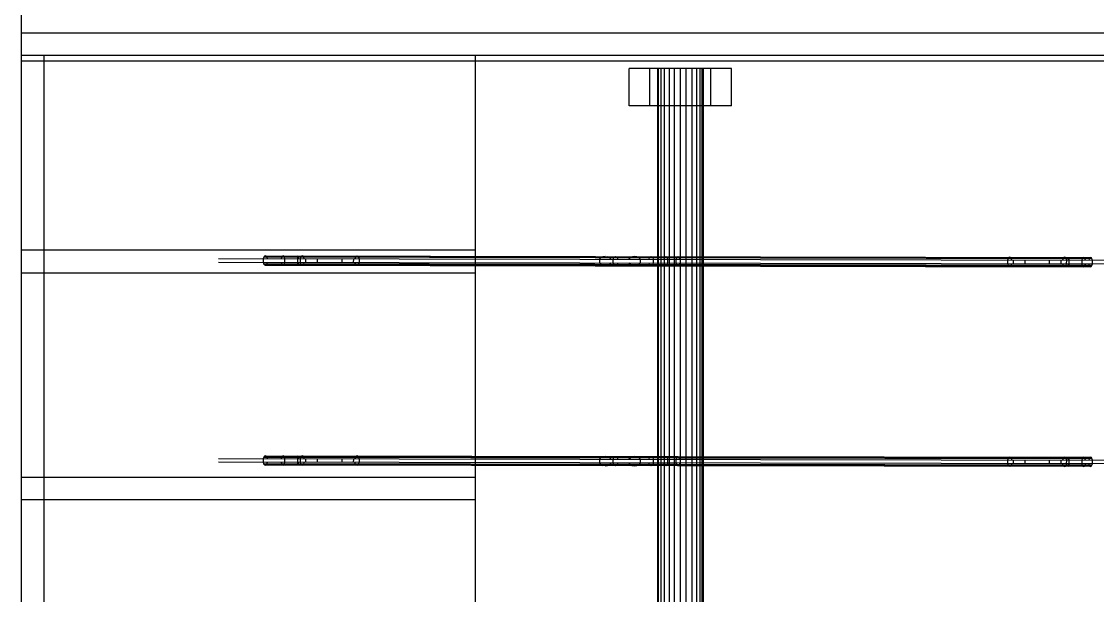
# Model space of a CAD drawing. Header units: inches. Extents: x 0 to 54693, y 0 to 31146.
# Drawn here: x 50653.2 to 51127.7, y 15095.4 to 15348.2 of the extents above; entities that cross this region are included whole.
import ezdxf

# ---------------------------------------------------------------- set-up
doc = ezdxf.new("R2010")
doc.units = ezdxf.units.IN
doc.header["$MEASUREMENT"] = 0
doc.layers.add('Added', color=3, linetype='Continuous')

msp = doc.modelspace()

# ---------------------------------------------------------------- linework, layer by layer
at = {"layer": 'Added', "linetype": 'Continuous', "lineweight": -2, "ltscale": 0.18}
for p, q in [((50653.23, 13843.54), (50653.23, 18243.35)), ((50653.23, 15343.24), (51253.23, 15343.24)), ((51253.23, 15333.24), (50653.23, 15333.24)), ((51234.23, 15330.82), (50653.23, 15330.82)), ((50663.23, 14353.54), (50663.23, 15333.24)), ((50853.23, 15333.24), (50853.23, 14353.54)), ((50966.23, 15327.61), (50921.23, 15327.61)), ((50921.23, 15311.17), (50921.23, 15327.61)), ((50930.23, 15311.17), (50930.23, 15327.61)), ((50934.07, 15327.61), (50933.73, 15327.61)), ((50933.73, 15327.61), (50933.73, 14373.47)), ((50934.07, 14373.47), (50934.07, 15327.61)), ((50935.07, 15327.61), (50935.07, 14373.47)), ((50936.66, 15327.61), (50936.66, 14373.47)), ((50938.73, 15327.61), (50938.73, 14373.47)), ((50941.14, 14373.47), (50941.14, 15327.61)), ((50943.73, 14373.47), (50943.73, 15327.61)), ((50946.32, 14373.47), (50946.32, 15327.61)), ((50948.73, 15327.61), (50948.73, 14373.47)), ((50950.8, 15327.61), (50950.8, 14373.47)), ((50952.39, 15327.61), (50952.39, 14373.47)), ((50953.39, 14373.47), (50953.39, 15327.61)), ((50953.73, 15327.61), (50953.73, 14373.47)), ((50957.23, 15311.17), (50957.23, 15327.61)), ((50966.23, 15311.17), (50966.23, 15327.61)), ((50966.23, 15311.17), (50921.23, 15311.17)), ((50853.23, 15247.51), (50653.23, 15247.51)), ((50740.09, 15243.83), (51150.07, 15243.06)), ((50759.77, 15243.79), (50759.76, 15242.15)), ((50760.02, 15244.44), (50759.77, 15243.79)), ((50760.36, 15244.87), (50760.02, 15244.44)), ((51125.23, 15243.76), (50760.02, 15244.44)), ((50760.75, 15245.02), (50760.36, 15244.87)), ((50760.36, 15244.87), (51124.96, 15244.19)), ((50761.13, 15244.87), (50760.75, 15245.02)), ((50760.75, 15245.02), (51124.64, 15244.34)), ((50761.47, 15244.44), (50761.13, 15244.87)), ((50761.71, 15243.79), (50761.47, 15244.44)), ((50767.97, 15244.43), (50767.76, 15243.78)), ((50768.25, 15244.86), (50767.97, 15244.43)), ((50768.58, 15245.01), (50768.25, 15244.86)), ((50768.9, 15244.86), (50768.58, 15245.01)), ((50769.18, 15244.43), (50768.9, 15244.86)), ((50769.38, 15243.77), (50769.18, 15244.43)), ((50769.38, 15242.13), (50769.38, 15243.77)), ((50775.07, 15242.12), (50775.08, 15243.76)), ((50775.08, 15243.76), (50775.1, 15244.42)), ((50775.1, 15244.42), (50775.13, 15244.85)), ((50775.13, 15244.85), (50775.17, 15245)), ((50775.17, 15245), (50775.2, 15244.85)), ((50775.2, 15244.85), (50775.23, 15244.42)), ((50775.23, 15244.42), (50775.24, 15243.76)), ((50776.08, 15243.76), (50776.07, 15242.12)), ((50776.31, 15244.41), (50776.08, 15243.76)), ((50776.63, 15244.84), (50776.31, 15244.41)), ((50776.99, 15244.99), (50776.63, 15244.84)), ((50777.35, 15244.84), (50776.99, 15244.99)), ((50777.67, 15244.41), (50777.35, 15244.84)), ((50777.89, 15243.76), (50777.67, 15244.41)), ((50778.61, 15242.11), (50778.61, 15243.76)), ((50783.58, 15243.75), (50783.57, 15242.1)), ((50794.57, 15242.08), (50794.58, 15243.73)), ((50799.54, 15243.72), (50799.53, 15242.07)), ((50800.5, 15244.37), (50800.27, 15243.71)), ((50800.5, 15244.37), (50800.82, 15244.8)), ((50800.82, 15244.8), (50800.5, 15244.37)), ((50800.82, 15244.8), (50801.18, 15244.95)), ((50801.18, 15244.95), (50801.54, 15244.8)), ((50801.85, 15244.37), (50801.54, 15244.8)), ((50801.85, 15244.37), (50802.08, 15243.71)), ((50802.08, 15243.71), (50802.07, 15242.07)), ((50908.08, 15243.51), (50908.71, 15244.17)), ((50908.71, 15244.17), (50909.59, 15244.59)), ((50910.58, 15244.74), (50909.59, 15244.59)), ((50910.58, 15244.74), (50911.58, 15244.59)), ((50912.45, 15244.16), (50911.58, 15244.59)), ((50912.45, 15244.16), (50913.08, 15243.5)), ((50914.12, 15243.5), (50914.38, 15244.16)), ((50914.38, 15244.16), (50914.74, 15244.58)), ((50914.74, 15244.58), (50915.15, 15244.73)), ((50915.15, 15244.73), (50915.56, 15244.58)), ((50915.56, 15244.58), (50915.91, 15244.15)), ((50915.91, 15244.15), (50916.16, 15243.5)), ((50921.71, 15244.14), (50921.08, 15243.49)), ((50922.59, 15244.57), (50921.71, 15244.14)), ((50921.71, 15244.14), (50922.59, 15244.57)), ((50923.58, 15244.72), (50922.59, 15244.57)), ((50924.58, 15244.57), (50923.58, 15244.72)), ((50924.58, 15244.57), (50925.45, 15244.13)), ((50925.45, 15244.13), (50926.08, 15243.48)), ((50929.97, 15243.47), (50930.2, 15244.13)), ((50930.2, 15244.13), (50930.52, 15244.55)), ((50930.52, 15244.55), (50930.88, 15244.7)), ((50930.88, 15244.7), (50931.24, 15244.55)), ((50931.24, 15244.55), (50931.55, 15244.12)), ((50931.55, 15244.12), (50931.78, 15243.47)), ((50936.55, 15243.46), (50936.75, 15244.11)), ((50936.75, 15244.11), (50937.03, 15244.54)), ((50937.03, 15244.54), (50937.35, 15244.69)), ((50937.35, 15244.69), (50937.67, 15244.54)), ((50937.67, 15244.54), (50937.94, 15244.11)), ((50937.94, 15244.11), (50938.14, 15243.46)), ((50941.93, 15243.45), (50942.12, 15244.1)), ((50942.12, 15244.1), (50942.39, 15244.53)), ((50942.39, 15244.53), (50942.69, 15244.68)), ((50942.69, 15244.68), (50942.99, 15244.53)), ((50942.99, 15244.53), (50943.25, 15244.1)), ((50943.25, 15244.1), (50943.44, 15243.45)), ((51088.08, 15243.18), (51088.31, 15243.83)), ((51088.31, 15243.83), (51088.08, 15243.18)), ((51088.31, 15243.83), (51088.63, 15244.26)), ((51088.63, 15244.26), (51088.31, 15243.83)), ((51088.99, 15244.41), (51088.63, 15244.26)), ((51089.35, 15244.26), (51088.99, 15244.41)), ((51089.66, 15243.83), (51089.35, 15244.26)), ((51089.89, 15243.17), (51089.66, 15243.83)), ((51112.5, 15243.78), (51112.27, 15243.13)), ((51112.82, 15244.21), (51112.5, 15243.78)), ((51113.18, 15244.36), (51112.82, 15244.21)), ((51113.54, 15244.21), (51113.18, 15244.36)), ((51113.85, 15243.78), (51113.54, 15244.21)), ((51114.08, 15243.13), (51113.85, 15243.78)), ((51114.91, 15243.12), (51114.94, 15243.78)), ((51114.94, 15243.78), (51114.97, 15244.21)), ((51114.97, 15244.21), (51115, 15244.36)), ((51115, 15244.36), (51115.03, 15244.21)), ((51115.03, 15244.21), (51115.06, 15243.78)), ((51115.06, 15243.78), (51115.08, 15243.12)), ((51120.97, 15243.77), (51120.77, 15243.11)), ((51121.25, 15244.2), (51120.97, 15243.77)), ((51121.57, 15244.35), (51121.25, 15244.2)), ((51121.89, 15244.2), (51121.57, 15244.35)), ((51122.16, 15243.77), (51121.89, 15244.2)), ((51122.36, 15243.11), (51122.16, 15243.77)), ((51124.05, 15243.76), (51123.85, 15243.11)), ((51124.33, 15244.19), (51124.05, 15243.76)), ((51124.64, 15244.34), (51124.33, 15244.19)), ((51124.96, 15244.19), (51124.64, 15244.34)), ((51125.23, 15243.76), (51124.96, 15244.19)), ((51125.43, 15243.11), (51125.23, 15243.76)), ((50740.08, 15242.18), (51150.06, 15241.41)), ((50759.76, 15242.15), (50760, 15241.49)), ((51125.22, 15240.81), (50760, 15241.49)), ((50760, 15241.49), (50760.34, 15241.06)), ((51124.94, 15240.38), (50760.34, 15241.06)), ((50760.34, 15241.06), (50760.72, 15240.91)), ((50760.72, 15240.91), (50761.11, 15241.06)), ((50760.72, 15240.91), (51124.62, 15240.23)), ((50761.11, 15241.06), (50761.45, 15241.49)), ((50761.45, 15241.49), (50761.7, 15242.14)), ((50767.75, 15242.13), (50767.95, 15241.48)), ((50767.95, 15241.48), (50768.23, 15241.05)), ((50768.23, 15241.05), (50768.56, 15240.9)), ((50768.56, 15240.9), (50768.88, 15241.04)), ((50768.88, 15241.04), (50769.17, 15241.47)), ((50769.17, 15241.47), (50769.38, 15242.13)), ((50775.09, 15241.46), (50775.07, 15242.12)), ((50775.11, 15241.03), (50775.09, 15241.46)), ((50775.15, 15240.88), (50775.11, 15241.03)), ((50775.18, 15241.03), (50775.15, 15240.88)), ((50775.21, 15241.46), (50775.18, 15241.03)), ((50775.23, 15242.12), (50775.21, 15241.46)), ((50776.07, 15242.12), (50776.3, 15241.46)), ((50776.3, 15241.46), (50776.61, 15241.03)), ((50776.61, 15241.03), (50776.97, 15240.88)), ((50776.97, 15240.88), (50777.33, 15241.03)), ((50777.33, 15241.03), (50777.65, 15241.46)), ((50777.65, 15241.46), (50777.88, 15242.11)), ((50800.26, 15242.07), (50800.48, 15241.41)), ((50800.8, 15240.98), (50800.48, 15241.41)), ((50800.8, 15240.98), (50801.16, 15240.83)), ((50801.16, 15240.83), (50801.52, 15240.98)), ((50801.84, 15241.41), (50801.52, 15240.98)), ((50801.84, 15241.41), (50802.07, 15242.07)), ((50908.08, 15243.51), (50908.07, 15241.87)), ((50908.07, 15241.87), (50908.7, 15241.21)), ((50908.7, 15241.21), (50909.56, 15240.78)), ((50910.56, 15240.63), (50909.56, 15240.78)), ((50910.56, 15240.63), (50911.56, 15240.78)), ((50911.56, 15240.78), (50912.44, 15241.21)), ((50913.07, 15241.86), (50912.44, 15241.21)), ((50914.11, 15241.86), (50914.12, 15243.5)), ((50914.37, 15241.2), (50914.11, 15241.86)), ((50914.72, 15240.77), (50914.37, 15241.2)), ((50915.13, 15240.62), (50914.72, 15240.77)), ((50915.53, 15240.77), (50915.13, 15240.62)), ((50915.89, 15241.2), (50915.53, 15240.77)), ((50916.15, 15241.85), (50915.89, 15241.2)), ((50921.07, 15241.84), (50921.26, 15241.84)), ((50921.7, 15241.19), (50921.07, 15241.84)), ((50922.56, 15240.76), (50921.7, 15241.19)), ((50923.56, 15240.61), (50922.56, 15240.76)), ((50923.56, 15240.61), (50924.56, 15240.75)), ((50924.56, 15240.75), (50925.44, 15241.18)), ((50925.44, 15241.18), (50926.07, 15241.83)), ((50926.08, 15243.48), (50926.07, 15241.83)), ((50930.18, 15241.17), (50929.96, 15241.83)), ((50930.5, 15240.74), (50930.18, 15241.17)), ((50930.86, 15240.59), (50930.5, 15240.74)), ((50931.22, 15240.74), (50930.86, 15240.59)), ((50931.54, 15241.17), (50931.22, 15240.74)), ((50931.77, 15241.82), (50931.54, 15241.17)), ((50931.78, 15243.47), (50931.77, 15241.82)), ((50936.74, 15241.16), (50936.54, 15241.81)), ((50937.01, 15240.73), (50936.74, 15241.16)), ((50937.33, 15240.58), (50937.01, 15240.73)), ((50937.65, 15240.73), (50937.33, 15240.58)), ((50937.93, 15241.16), (50937.65, 15240.73)), ((50938.13, 15241.81), (50937.93, 15241.16)), ((50938.14, 15243.46), (50938.13, 15241.81)), ((50941.92, 15241.8), (50941.93, 15243.45)), ((50942.11, 15241.15), (50941.92, 15241.8)), ((50942.37, 15240.72), (50942.11, 15241.15)), ((50942.67, 15240.57), (50942.37, 15240.72)), ((50942.97, 15240.72), (50942.67, 15240.57)), ((50943.24, 15241.15), (50942.97, 15240.72)), ((50943.43, 15241.8), (50943.24, 15241.15)), ((51088.07, 15241.53), (51088.08, 15243.18)), ((51088.07, 15241.53), (51088.29, 15240.88)), ((51088.29, 15240.88), (51088.61, 15240.45)), ((51088.61, 15240.45), (51088.97, 15240.3)), ((51089.33, 15240.44), (51088.97, 15240.3)), ((51089.65, 15240.87), (51089.33, 15240.44)), ((51089.65, 15240.87), (51089.88, 15241.53)), ((51090.6, 15241.53), (51090.61, 15243.17)), ((51095.58, 15243.16), (51095.57, 15241.52)), ((51106.57, 15241.5), (51106.58, 15243.14)), ((51111.54, 15243.13), (51111.53, 15241.49)), ((51112.26, 15241.48), (51112.48, 15240.83)), ((51112.48, 15240.83), (51112.8, 15240.4)), ((51112.8, 15240.4), (51113.16, 15240.25)), ((51113.16, 15240.25), (51113.52, 15240.4)), ((51113.52, 15240.4), (51113.84, 15240.83)), ((51113.84, 15240.83), (51114.07, 15241.48)), ((51114.07, 15241.48), (51114.08, 15243.13)), ((51114.92, 15240.83), (51114.91, 15241.48)), ((51114.95, 15240.4), (51114.92, 15240.83)), ((51114.98, 15240.25), (51114.95, 15240.4)), ((51115.01, 15240.4), (51114.98, 15240.25)), ((51115.04, 15240.83), (51115.01, 15240.4)), ((51115.07, 15241.48), (51115.04, 15240.83)), ((51115.08, 15243.12), (51115.07, 15241.48)), ((51120.77, 15243.11), (51120.76, 15241.47)), ((51120.76, 15241.47), (51120.96, 15240.81)), ((51120.96, 15240.81), (51121.23, 15240.38)), ((51121.23, 15240.38), (51121.55, 15240.23)), ((51121.55, 15240.23), (51121.87, 15240.38)), ((51121.87, 15240.38), (51122.14, 15240.81)), ((51122.14, 15240.81), (51122.35, 15241.47)), ((51123.84, 15241.46), (51124.03, 15240.81)), ((51124.03, 15240.81), (51124.31, 15240.38)), ((51124.31, 15240.38), (51124.62, 15240.23)), ((51124.62, 15240.23), (51124.94, 15240.38)), ((51124.94, 15240.38), (51125.22, 15240.81)), ((51125.22, 15240.81), (51125.42, 15241.46)), ((51125.42, 15241.46), (51125.43, 15243.11)), ((50653.23, 15237.51), (50853.23, 15237.51)), ((51150.06, 15153.33), (50740.08, 15154.09)), ((50740.09, 15155.74), (51150.07, 15154.97)), ((50759.77, 15155.7), (50759.76, 15154.06)), ((50759.76, 15154.06), (50760, 15153.4)), ((50760.02, 15156.36), (50759.77, 15155.7)), ((50760.36, 15156.79), (50760.02, 15156.36)), ((50760.02, 15156.36), (51125.23, 15155.67)), ((50760.75, 15156.93), (50760.36, 15156.79)), ((50760.36, 15156.79), (51124.96, 15156.1)), ((50761.13, 15156.78), (50760.75, 15156.93)), ((50760.75, 15156.93), (51124.64, 15156.25)), ((50761.47, 15156.35), (50761.13, 15156.78)), ((50761.45, 15153.4), (50761.7, 15154.05)), ((50761.71, 15155.7), (50761.47, 15156.35)), ((50767.75, 15154.04), (50767.95, 15153.39)), ((50767.97, 15156.34), (50767.76, 15155.69)), ((50768.25, 15156.77), (50767.97, 15156.34)), ((50768.58, 15156.92), (50768.25, 15156.77)), ((50768.9, 15156.77), (50768.58, 15156.92)), ((50769.18, 15156.34), (50768.9, 15156.77)), ((50769.17, 15153.39), (50769.38, 15154.04)), ((50769.38, 15155.68), (50769.18, 15156.34)), ((50769.38, 15154.04), (50769.38, 15155.68)), ((50775.07, 15154.03), (50775.08, 15155.67)), ((50775.09, 15153.37), (50775.07, 15154.03)), ((50775.08, 15155.67), (50775.1, 15156.33)), ((50775.1, 15156.33), (50775.13, 15156.76)), ((50775.13, 15156.76), (50775.17, 15156.91)), ((50775.17, 15156.91), (50775.2, 15156.76)), ((50775.2, 15156.76), (50775.23, 15156.33)), ((50775.23, 15154.03), (50775.21, 15153.37)), ((50775.23, 15156.33), (50775.24, 15155.67)), ((50776.08, 15155.67), (50776.07, 15154.03)), ((50776.07, 15154.03), (50776.3, 15153.37)), ((50776.31, 15156.33), (50776.08, 15155.67)), ((50776.63, 15156.75), (50776.31, 15156.33)), ((50776.99, 15156.9), (50776.63, 15156.75)), ((50777.35, 15156.75), (50776.99, 15156.9)), ((50777.67, 15156.32), (50777.35, 15156.75)), ((50777.65, 15153.37), (50777.88, 15154.02)), ((50777.89, 15155.67), (50777.67, 15156.32)), ((50778.61, 15154.02), (50778.61, 15155.67)), ((50783.58, 15155.66), (50783.57, 15154.01)), ((50794.57, 15153.99), (50794.58, 15155.64)), ((50799.54, 15155.63), (50799.53, 15153.98)), ((50800.48, 15153.33), (50800.26, 15153.98)), ((50800.27, 15155.63), (50800.5, 15156.28)), ((50800.5, 15156.28), (50800.27, 15155.63)), ((50800.5, 15156.28), (50800.82, 15156.71)), ((50800.82, 15156.71), (50800.5, 15156.28)), ((50801.18, 15156.86), (50800.82, 15156.71)), ((50801.54, 15156.71), (50801.18, 15156.86)), ((50801.54, 15156.71), (50801.85, 15156.28)), ((50801.84, 15153.32), (50802.07, 15153.98)), ((50801.85, 15156.28), (50802.08, 15155.62)), ((50802.08, 15155.62), (50802.07, 15153.98)), ((50908.08, 15155.42), (50908.07, 15153.78)), ((50908.07, 15153.78), (50908.7, 15153.12)), ((50908.71, 15156.08), (50908.08, 15155.42)), ((50908.71, 15156.08), (50909.59, 15156.51)), ((50910.58, 15156.65), (50909.59, 15156.51)), ((50910.58, 15156.65), (50911.58, 15156.5)), ((50912.45, 15156.07), (50911.58, 15156.5)), ((50913.07, 15153.77), (50912.44, 15153.12)), ((50912.45, 15156.07), (50913.08, 15155.42)), ((50914.11, 15153.77), (50914.12, 15155.41)), ((50914.37, 15153.11), (50914.11, 15153.77)), ((50914.12, 15155.41), (50914.38, 15156.07)), ((50914.38, 15156.07), (50914.74, 15156.5)), ((50914.74, 15156.5), (50915.15, 15156.64)), ((50915.15, 15156.64), (50915.56, 15156.49)), ((50915.56, 15156.49), (50915.91, 15156.06)), ((50916.15, 15153.76), (50915.89, 15153.11)), ((50915.91, 15156.06), (50916.16, 15155.41)), ((50921.7, 15153.1), (50921.07, 15153.76)), ((50921.08, 15155.4), (50921.71, 15156.05)), ((50921.71, 15156.05), (50922.59, 15156.48)), ((50923.58, 15156.63), (50922.59, 15156.48)), ((50924.58, 15156.48), (50923.58, 15156.63)), ((50924.58, 15156.48), (50925.45, 15156.05)), ((50926.07, 15153.75), (50925.44, 15153.09)), ((50925.45, 15156.05), (50926.08, 15155.39)), ((50926.08, 15155.39), (50926.07, 15153.75)), ((50930.18, 15153.08), (50929.96, 15153.74)), ((50929.97, 15155.38), (50930.2, 15156.04)), ((50930.2, 15156.04), (50930.52, 15156.47)), ((50930.52, 15156.47), (50930.88, 15156.62)), ((50930.88, 15156.62), (50931.24, 15156.47)), ((50931.24, 15156.47), (50931.55, 15156.03)), ((50931.77, 15153.74), (50931.54, 15153.08)), ((50931.55, 15156.03), (50931.78, 15155.38)), ((50931.78, 15155.38), (50931.77, 15153.74)), ((50936.74, 15153.07), (50936.54, 15153.73)), ((50936.55, 15155.37), (50936.75, 15156.03)), ((50936.75, 15156.03), (50937.03, 15156.45)), ((50937.03, 15156.45), (50937.35, 15156.6)), ((50937.35, 15156.6), (50937.67, 15156.45)), ((50937.67, 15156.45), (50937.94, 15156.02)), ((50938.13, 15153.72), (50937.93, 15153.07)), ((50937.94, 15156.02), (50938.14, 15155.37)), ((50938.14, 15155.37), (50938.13, 15153.72)), ((50941.92, 15153.72), (50941.93, 15155.36)), ((50942.11, 15153.06), (50941.92, 15153.72)), ((50941.93, 15155.36), (50942.12, 15156.02)), ((50942.12, 15156.02), (50942.39, 15156.44)), ((50942.39, 15156.44), (50942.69, 15156.59)), ((50942.69, 15156.59), (50942.99, 15156.44)), ((50942.99, 15156.44), (50943.25, 15156.01)), ((50943.43, 15153.71), (50943.24, 15153.06)), ((50943.25, 15156.01), (50943.44, 15155.36)), ((51088.07, 15153.44), (51088.08, 15155.09)), ((51088.07, 15153.44), (51088.29, 15152.79)), ((51088.08, 15155.09), (51088.31, 15155.74)), ((51088.31, 15155.74), (51088.08, 15155.09)), ((51088.31, 15155.74), (51088.63, 15156.17)), ((51088.63, 15156.17), (51088.31, 15155.74)), ((51088.99, 15156.32), (51088.63, 15156.17)), ((51089.35, 15156.17), (51088.99, 15156.32)), ((51089.66, 15155.74), (51089.35, 15156.17)), ((51089.88, 15153.44), (51089.65, 15152.78)), ((51089.65, 15152.78), (51089.88, 15153.44)), ((51089.66, 15155.74), (51089.89, 15155.08)), ((51090.6, 15153.44), (51090.61, 15155.08)), ((51095.58, 15155.07), (51095.57, 15153.43)), ((51106.57, 15153.41), (51106.58, 15155.05)), ((51111.54, 15155.04), (51111.53, 15153.4)), ((51112.5, 15155.7), (51112.27, 15155.04)), ((51112.82, 15156.12), (51112.5, 15155.7)), ((51113.18, 15156.27), (51112.82, 15156.12)), ((51113.54, 15156.12), (51113.18, 15156.27)), ((51113.85, 15155.69), (51113.54, 15156.12)), ((51114.08, 15155.04), (51113.85, 15155.69)), ((51114.07, 15153.39), (51114.08, 15155.04)), ((51114.91, 15155.04), (51114.94, 15155.69)), ((51114.94, 15155.69), (51114.97, 15156.12)), ((51114.97, 15156.12), (51115, 15156.27)), ((51115, 15156.27), (51115.03, 15156.12)), ((51115.03, 15156.12), (51115.06, 15155.69)), ((51115.06, 15155.69), (51115.08, 15155.04)), ((51115.08, 15155.04), (51115.07, 15153.39)), ((51120.77, 15155.03), (51120.76, 15153.38)), ((51120.97, 15155.68), (51120.77, 15155.03)), ((51121.25, 15156.11), (51120.97, 15155.68)), ((51121.57, 15156.26), (51121.25, 15156.11)), ((51121.89, 15156.11), (51121.57, 15156.26)), ((51122.16, 15155.68), (51121.89, 15156.11)), ((51122.36, 15155.02), (51122.16, 15155.68)), ((51124.05, 15155.67), (51123.85, 15155.02)), ((51124.33, 15156.1), (51124.05, 15155.67)), ((51124.64, 15156.25), (51124.33, 15156.1)), ((51124.96, 15156.1), (51124.64, 15156.25)), ((51125.23, 15155.67), (51124.96, 15156.1)), ((51125.43, 15155.02), (51125.23, 15155.67)), ((51125.42, 15153.37), (51125.43, 15155.02)), ((51125.22, 15152.72), (50760, 15153.4)), ((50760, 15153.4), (50760.34, 15152.97)), ((51124.94, 15152.29), (50760.34, 15152.97)), ((50760.34, 15152.97), (50760.72, 15152.82)), ((50760.72, 15152.82), (50761.11, 15152.97)), ((51124.62, 15152.14), (50760.72, 15152.82)), ((50761.11, 15152.97), (50761.45, 15153.4)), ((50767.95, 15153.39), (50768.23, 15152.96)), ((50768.23, 15152.96), (50768.56, 15152.81)), ((50768.56, 15152.81), (50768.88, 15152.96)), ((50768.88, 15152.96), (50769.17, 15153.39)), ((50775.11, 15152.94), (50775.09, 15153.37)), ((50775.15, 15152.8), (50775.11, 15152.94)), ((50775.18, 15152.94), (50775.15, 15152.8)), ((50775.21, 15153.37), (50775.18, 15152.94)), ((50776.3, 15153.37), (50776.61, 15152.94)), ((50776.61, 15152.94), (50776.97, 15152.79)), ((50776.97, 15152.79), (50777.33, 15152.94)), ((50777.33, 15152.94), (50777.65, 15153.37)), ((50800.8, 15152.9), (50800.48, 15153.33)), ((50800.8, 15152.9), (50801.16, 15152.75)), ((50801.52, 15152.9), (50801.16, 15152.75)), ((50801.52, 15152.9), (50801.84, 15153.32)), ((50908.7, 15153.12), (50909.56, 15152.69)), ((50910.56, 15152.54), (50909.56, 15152.69)), ((50910.56, 15152.54), (50911.56, 15152.69)), ((50912.44, 15153.12), (50911.56, 15152.69)), ((50914.72, 15152.68), (50914.37, 15153.11)), ((50915.13, 15152.53), (50914.72, 15152.68)), ((50915.53, 15152.68), (50915.13, 15152.53)), ((50915.89, 15153.11), (50915.53, 15152.68)), ((50921.7, 15153.1), (50922.56, 15152.67)), ((50922.56, 15152.67), (50923.56, 15152.52)), ((50923.56, 15152.52), (50924.56, 15152.66)), ((50925.44, 15153.09), (50924.56, 15152.66)), ((50930.5, 15152.65), (50930.18, 15153.08)), ((50930.86, 15152.5), (50930.5, 15152.65)), ((50931.22, 15152.65), (50930.86, 15152.5)), ((50931.54, 15153.08), (50931.22, 15152.65)), ((50937.01, 15152.64), (50936.74, 15153.07)), ((50937.33, 15152.49), (50937.01, 15152.64)), ((50937.65, 15152.64), (50937.33, 15152.49)), ((50937.93, 15153.07), (50937.65, 15152.64)), ((50942.37, 15152.63), (50942.11, 15153.06)), ((50942.67, 15152.48), (50942.37, 15152.63)), ((50942.97, 15152.63), (50942.67, 15152.48)), ((50943.24, 15153.06), (50942.97, 15152.63)), ((51088.29, 15152.79), (51088.61, 15152.36)), ((51088.97, 15152.21), (51088.61, 15152.36)), ((51089.33, 15152.36), (51088.97, 15152.21)), ((51089.65, 15152.78), (51089.33, 15152.36)), ((51112.26, 15153.4), (51112.48, 15152.74)), ((51112.48, 15152.74), (51112.8, 15152.31)), ((51112.8, 15152.31), (51113.16, 15152.16)), ((51113.16, 15152.16), (51113.52, 15152.31)), ((51113.52, 15152.31), (51113.84, 15152.74)), ((51113.84, 15152.74), (51114.07, 15153.39)), ((51114.92, 15152.74), (51114.91, 15153.39)), ((51114.95, 15152.31), (51114.92, 15152.74)), ((51114.98, 15152.16), (51114.95, 15152.31)), ((51115.01, 15152.31), (51114.98, 15152.16)), ((51115.04, 15152.74), (51115.01, 15152.31)), ((51115.07, 15153.39), (51115.04, 15152.74)), ((51120.76, 15153.38), (51120.96, 15152.73)), ((51120.96, 15152.73), (51121.23, 15152.3)), ((51121.23, 15152.3), (51121.55, 15152.15)), ((51121.55, 15152.15), (51121.87, 15152.29)), ((51121.87, 15152.29), (51122.14, 15152.72)), ((51122.14, 15152.72), (51122.35, 15153.38)), ((51123.84, 15153.38), (51124.03, 15152.72)), ((51124.03, 15152.72), (51124.31, 15152.29)), ((51124.31, 15152.29), (51124.62, 15152.14)), ((51124.62, 15152.14), (51124.94, 15152.29)), ((51124.94, 15152.29), (51125.22, 15152.72)), ((51125.22, 15152.72), (51125.42, 15153.37)), ((50653.23, 15147.51), (50853.23, 15147.51)), ((50853.23, 15137.51), (50653.23, 15137.51))]:
    msp.add_line(p, q, dxfattribs=at)

doc.saveas('drawing.dxf')
